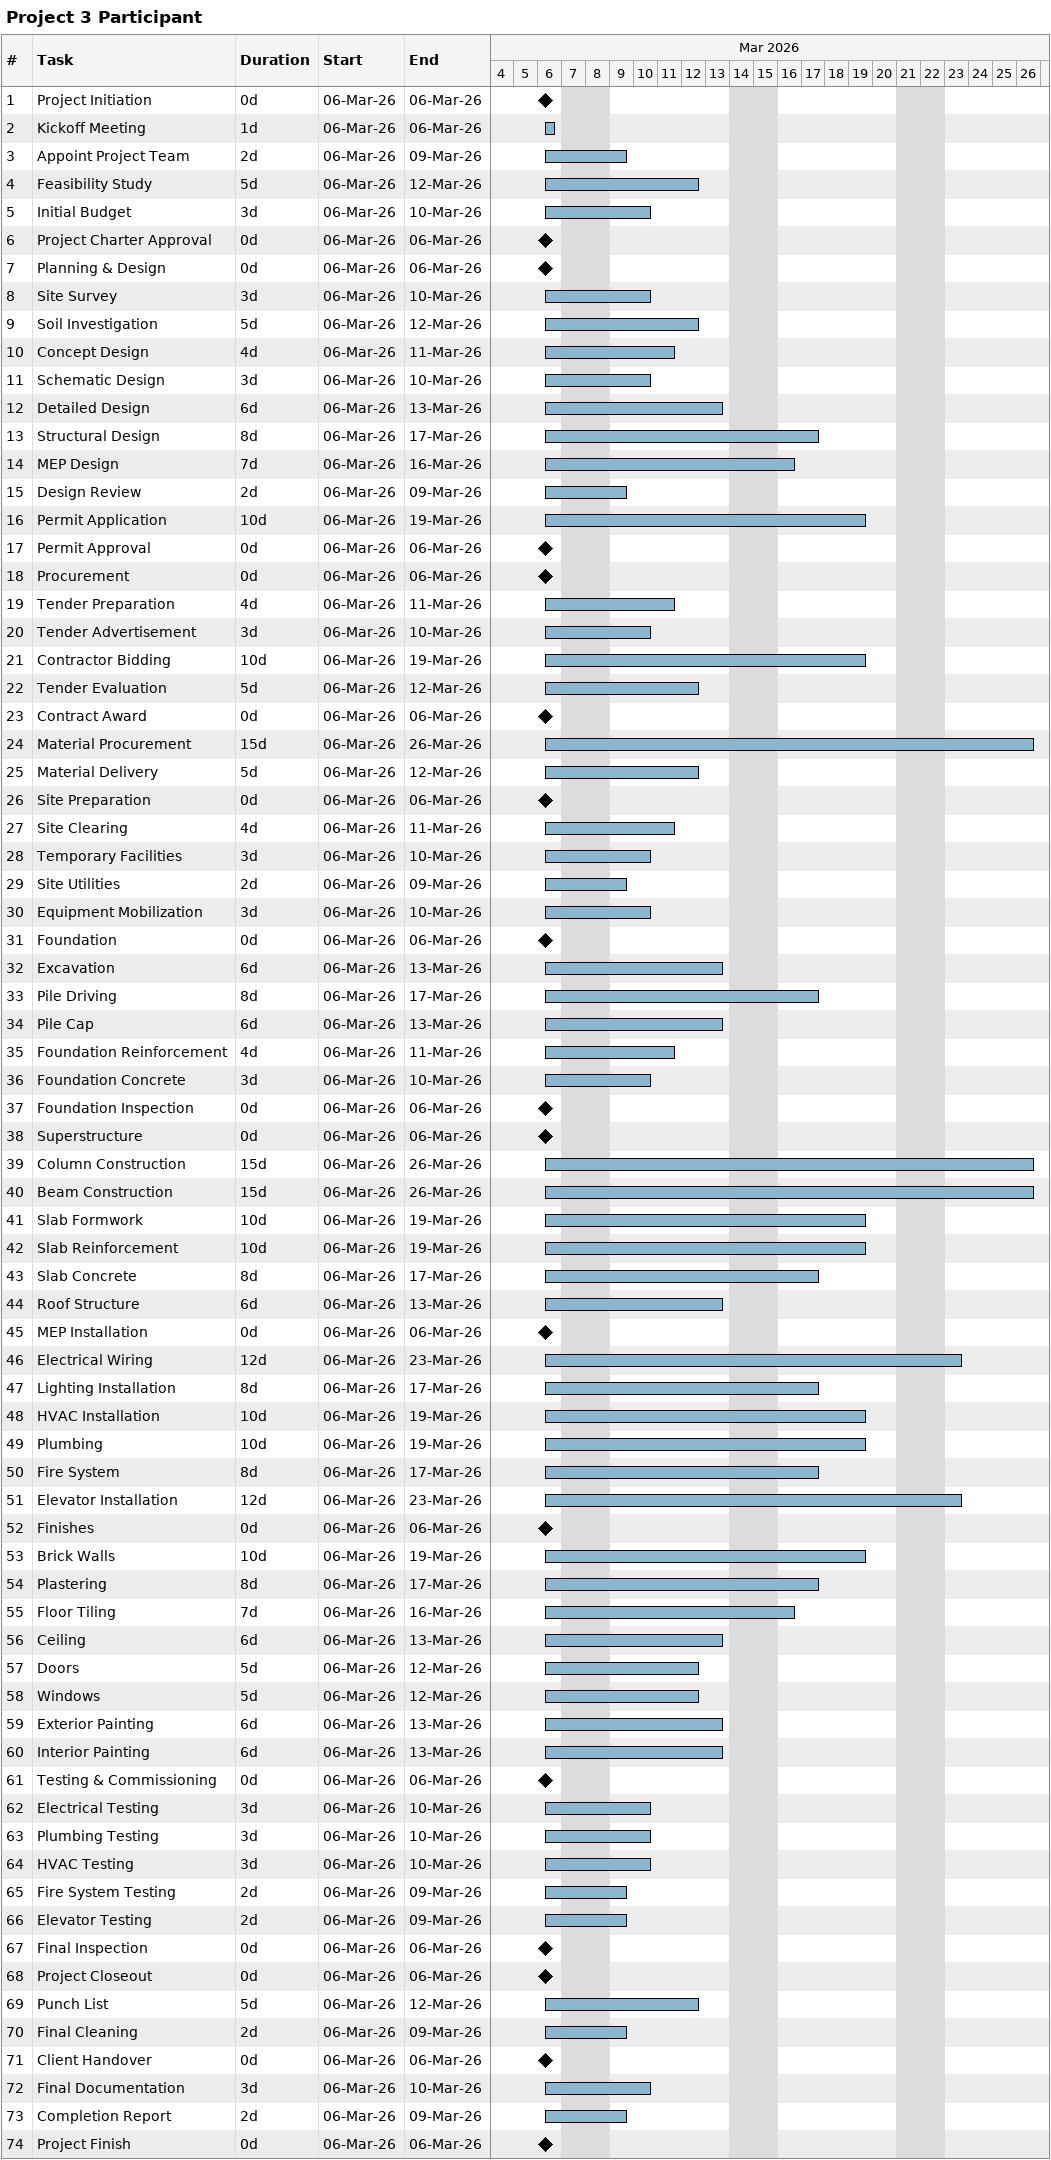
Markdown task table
Project 3 Participant

| ID | Task | Duration | Start | Finish |
|---|---|---|---|---|
| 1 | Project Initiation | 0d | 2026-03-06 | 2026-03-06 |
| 2 | Kickoff Meeting | 1d | 2026-03-06 | 2026-03-06 |
| 3 | Appoint Project Team | 2d | 2026-03-06 | 2026-03-09 |
| 4 | Feasibility Study | 5d | 2026-03-06 | 2026-03-12 |
| 5 | Initial Budget | 3d | 2026-03-06 | 2026-03-10 |
| 6 | Project Charter Approval | 0d | 2026-03-06 | 2026-03-06 |
| 7 | Planning & Design | 0d | 2026-03-06 | 2026-03-06 |
| 8 | Site Survey | 3d | 2026-03-06 | 2026-03-10 |
| 9 | Soil Investigation | 5d | 2026-03-06 | 2026-03-12 |
| 10 | Concept Design | 4d | 2026-03-06 | 2026-03-11 |
| 11 | Schematic Design | 3d | 2026-03-06 | 2026-03-10 |
| 12 | Detailed Design | 6d | 2026-03-06 | 2026-03-13 |
| 13 | Structural Design | 8d | 2026-03-06 | 2026-03-17 |
| 14 | MEP Design | 7d | 2026-03-06 | 2026-03-16 |
| 15 | Design Review | 2d | 2026-03-06 | 2026-03-09 |
| 16 | Permit Application | 10d | 2026-03-06 | 2026-03-19 |
| 17 | Permit Approval | 0d | 2026-03-06 | 2026-03-06 |
| 18 | Procurement | 0d | 2026-03-06 | 2026-03-06 |
| 19 | Tender Preparation | 4d | 2026-03-06 | 2026-03-11 |
| 20 | Tender Advertisement | 3d | 2026-03-06 | 2026-03-10 |
| 21 | Contractor Bidding | 10d | 2026-03-06 | 2026-03-19 |
| 22 | Tender Evaluation | 5d | 2026-03-06 | 2026-03-12 |
| 23 | Contract Award | 0d | 2026-03-06 | 2026-03-06 |
| 24 | Material Procurement | 15d | 2026-03-06 | 2026-03-26 |
| 25 | Material Delivery | 5d | 2026-03-06 | 2026-03-12 |
| 26 | Site Preparation | 0d | 2026-03-06 | 2026-03-06 |
| 27 | Site Clearing | 4d | 2026-03-06 | 2026-03-11 |
| 28 | Temporary Facilities | 3d | 2026-03-06 | 2026-03-10 |
| 29 | Site Utilities | 2d | 2026-03-06 | 2026-03-09 |
| 30 | Equipment Mobilization | 3d | 2026-03-06 | 2026-03-10 |
| 31 | Foundation | 0d | 2026-03-06 | 2026-03-06 |
| 32 | Excavation | 6d | 2026-03-06 | 2026-03-13 |
| 33 | Pile Driving | 8d | 2026-03-06 | 2026-03-17 |
| 34 | Pile Cap | 6d | 2026-03-06 | 2026-03-13 |
| 35 | Foundation Reinforcement | 4d | 2026-03-06 | 2026-03-11 |
| 36 | Foundation Concrete | 3d | 2026-03-06 | 2026-03-10 |
| 37 | Foundation Inspection | 0d | 2026-03-06 | 2026-03-06 |
| 38 | Superstructure | 0d | 2026-03-06 | 2026-03-06 |
| 39 | Column Construction | 15d | 2026-03-06 | 2026-03-26 |
| 40 | Beam Construction | 15d | 2026-03-06 | 2026-03-26 |
| 41 | Slab Formwork | 10d | 2026-03-06 | 2026-03-19 |
| 42 | Slab Reinforcement | 10d | 2026-03-06 | 2026-03-19 |
| 43 | Slab Concrete | 8d | 2026-03-06 | 2026-03-17 |
| 44 | Roof Structure | 6d | 2026-03-06 | 2026-03-13 |
| 45 | MEP Installation | 0d | 2026-03-06 | 2026-03-06 |
| 46 | Electrical Wiring | 12d | 2026-03-06 | 2026-03-23 |
| 47 | Lighting Installation | 8d | 2026-03-06 | 2026-03-17 |
| 48 | HVAC Installation | 10d | 2026-03-06 | 2026-03-19 |
| 49 | Plumbing | 10d | 2026-03-06 | 2026-03-19 |
| 50 | Fire System | 8d | 2026-03-06 | 2026-03-17 |
| 51 | Elevator Installation | 12d | 2026-03-06 | 2026-03-23 |
| 52 | Finishes | 0d | 2026-03-06 | 2026-03-06 |
| 53 | Brick Walls | 10d | 2026-03-06 | 2026-03-19 |
| 54 | Plastering | 8d | 2026-03-06 | 2026-03-17 |
| 55 | Floor Tiling | 7d | 2026-03-06 | 2026-03-16 |
| 56 | Ceiling | 6d | 2026-03-06 | 2026-03-13 |
| 57 | Doors | 5d | 2026-03-06 | 2026-03-12 |
| 58 | Windows | 5d | 2026-03-06 | 2026-03-12 |
| 59 | Exterior Painting | 6d | 2026-03-06 | 2026-03-13 |
| 60 | Interior Painting | 6d | 2026-03-06 | 2026-03-13 |
| 61 | Testing & Commissioning | 0d | 2026-03-06 | 2026-03-06 |
| 62 | Electrical Testing | 3d | 2026-03-06 | 2026-03-10 |
| 63 | Plumbing Testing | 3d | 2026-03-06 | 2026-03-10 |
| 64 | HVAC Testing | 3d | 2026-03-06 | 2026-03-10 |
| 65 | Fire System Testing | 2d | 2026-03-06 | 2026-03-09 |
| 66 | Elevator Testing | 2d | 2026-03-06 | 2026-03-09 |
| 67 | Final Inspection | 0d | 2026-03-06 | 2026-03-06 |
| 68 | Project Closeout | 0d | 2026-03-06 | 2026-03-06 |
| 69 | Punch List | 5d | 2026-03-06 | 2026-03-12 |
| 70 | Final Cleaning | 2d | 2026-03-06 | 2026-03-09 |
| 71 | Client Handover | 0d | 2026-03-06 | 2026-03-06 |
| 72 | Final Documentation | 3d | 2026-03-06 | 2026-03-10 |
| 73 | Completion Report | 2d | 2026-03-06 | 2026-03-09 |
| 74 | Project Finish | 0d | 2026-03-06 | 2026-03-06 |
